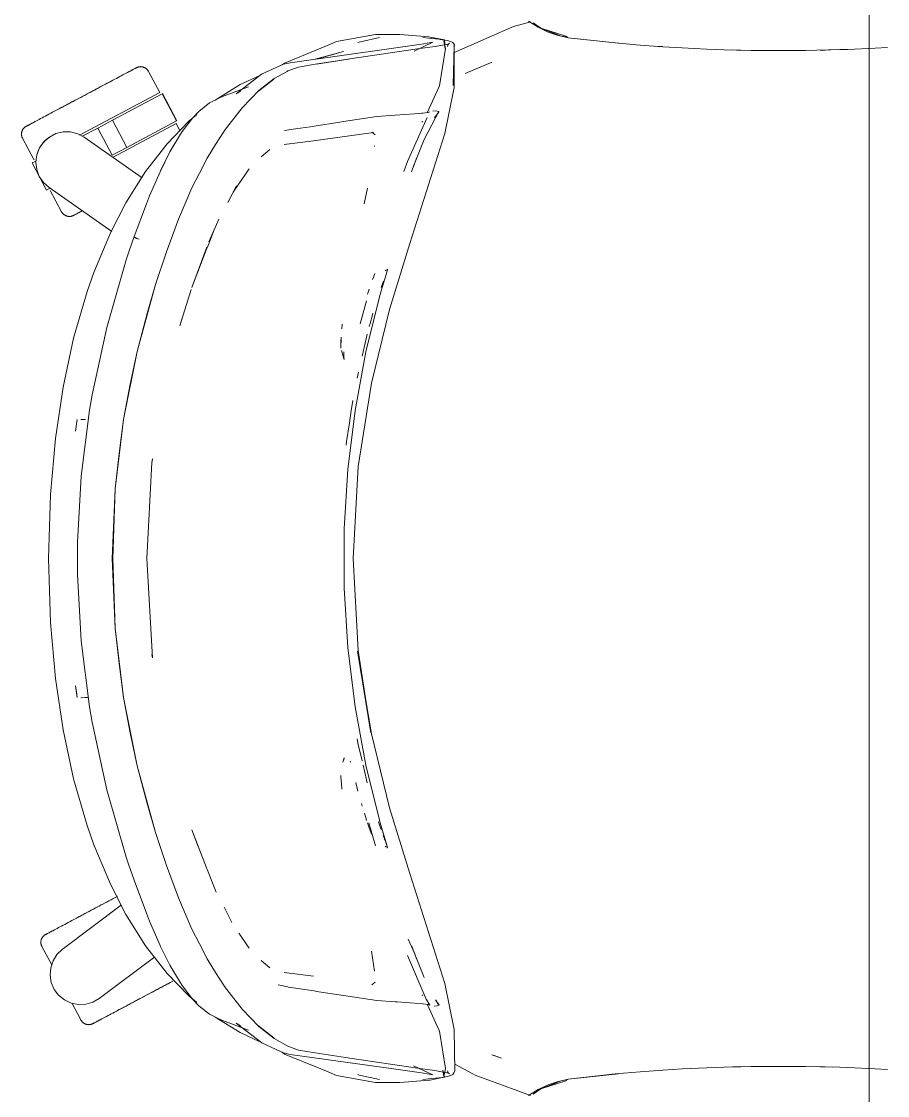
# Model space of a CAD drawing. Header units: millimetres. Extents: x 155920 to 295199, y -4084 to 97293.
# Drawn here: x 190847 to 191241.8, y 32496.7 to 32986.4 of the extents above; entities that cross this region are included whole.
import ezdxf

# ---------------------------------------------------------------- set-up
doc = ezdxf.new("R2010")
doc.units = ezdxf.units.MM
doc.header["$MEASUREMENT"] = 0
doc.layers.add('G-IMPT', color=8, linetype='CONTINUOUS', lineweight=9)
doc.layers.add('I-FURN', color=8, linetype='CONTINUOUS', lineweight=9)

msp = doc.modelspace()

# ---------------------------------------------------------------- linework, layer by layer
at = {"layer": 'G-IMPT'}
for p, q in [((191071.3, 32984.02), (191060.18, 32979.16)), ((191071.3, 32984.02), (191079.12, 32986.27)), ((191082.46, 32983.73), (191078.14, 32986.46)), ((191083.79, 32983.34), (191080.21, 32985.76)), ((191082.46, 32983.73), (191087.04, 32981.54)), ((191008.31, 32980.43), (190990.62, 32977.19)), ((191010.18, 32979.02), (191000.87, 32976.98)), ((191008.31, 32980.43), (191015.28, 32980.46)), ((191019.45, 32980.46), (191015.28, 32980.46)), ((191023.41, 32980.12), (191019.45, 32980.46)), ((191023.41, 32980.12), (191032.73, 32979.31)), ((191032.56, 32978.79), (191029.97, 32979.01)), ((191032.56, 32978.79), (191037.25, 32978.28)), ((191032.73, 32979.31), (191033.2, 32979.27)), ((191037.45, 32978.46), (191033.2, 32979.27)), ((191060.18, 32979.16), (191052.34, 32975.74)), ((191083.79, 32983.34), (191086.49, 32982.44)), ((191083.79, 32983.34), (191095.64, 32979.52)), ((191093.01, 32979.73), (191084.82, 32982.93)), ((191086.49, 32982.44), (191095.64, 32979.52)), ((191087.04, 32981.54), (191091.18, 32980.09)), ((191096.14, 32978.94), (191091.18, 32980.09)), ((191096.06, 32979.15), (191093.01, 32979.73)), ((191096.14, 32978.94), (191119.09, 32976.48)), ((191096.14, 32978.94), (191098.95, 32978.61)), ((191096.14, 32978.94), (191117.57, 32976.59)), ((190966.94, 32967.41), (190983.39, 32974.21)), ((191016.59, 32974.25), (190969.38, 32967.57)), ((190983.39, 32974.21), (190986.76, 32975.6)), ((190990.62, 32977.19), (190986.76, 32975.6)), ((190996.68, 32969.3), (191027.56, 32973.86)), ((191000.87, 32976.98), (191000.3, 32976.82)), ((191016.59, 32974.25), (191027.26, 32975.69)), ((191026.01, 32972.87), (191034.44, 32976.88)), ((191028.55, 32975.9), (191027.26, 32975.69)), ((191027.56, 32973.86), (191035.41, 32974.97)), ((191033.57, 32976.73), (191028.55, 32975.9)), ((191034.44, 32976.88), (191033.57, 32976.73)), ((191041.68, 32976.08), (191035.41, 32974.97)), ((191037.86, 32978.2), (191037.25, 32978.28)), ((191037.45, 32978.46), (191039.77, 32978.02)), ((191037.51, 32956.98), (191040.22, 32974.02)), ((191037.86, 32978.2), (191041.14, 32977.67)), ((191039.54, 32977.61), (191040.16, 32974.06)), ((191039.54, 32977.61), (191040.22, 32974.02)), ((191040.16, 32974.06), (191039.77, 32978.02)), ((191041.06, 32975.91), (191042.15, 32976.47)), ((191041.06, 32975.91), (191041.68, 32976.08)), ((191041.14, 32977.67), (191043, 32977.12)), ((191041.33, 32975.53), (191041.25, 32975.03)), ((191041.33, 32975.53), (191041.65, 32976.07)), ((191041.65, 32976.07), (191042.15, 32976.47)), ((191043.54, 32976.79), (191043, 32977.12)), ((191043.54, 32976.79), (191043.92, 32976.3)), ((191043.7, 32957.17), (191044.28, 32975.61)), ((191043.7, 32957.17), (191044.18, 32975.15)), ((191044.31, 32975.73), (191043.92, 32976.3)), ((191044.31, 32975.73), (191044.12, 32974.86)), ((191044.12, 32974.86), (191044.14, 32974.97)), ((191044.14, 32956.28), (191044.18, 32975.15)), ((191044.18, 32975.15), (191044.14, 32974.97)), ((191052.34, 32975.74), (191044.17, 32972.17)), ((191044.28, 32975.61), (191044.18, 32975.15)), ((191119.09, 32976.48), (191098.95, 32978.61)), ((191117.57, 32976.59), (191128.97, 32975.6)), ((191139.26, 32974.87), (191128.97, 32975.6)), ((191137.22, 32975.01), (191135.8, 32975.14)), ((191137.22, 32975.01), (191139.12, 32974.92)), ((191139.26, 32974.87), (191148.13, 32974.31)), ((191159.44, 32973.77), (191148.13, 32974.31)), ((191236.09, 32974.27), (191223.53, 32973.66)), ((191236.09, 32974.27), (191241.76, 32974.56)), ((190993.8, 32972.7), (190980.85, 32969.19)), ((190996.08, 32969.21), (190980.92, 32966.91)), ((190996.68, 32969.3), (190981.49, 32966.98)), ((190996.08, 32969.21), (190981.49, 32966.98)), ((190993.8, 32972.7), (190981.91, 32969.34)), ((191159.44, 32973.77), (191167.32, 32973.48)), ((191179.62, 32973.18), (191167.32, 32973.48)), ((191171.19, 32973.4), (191172.84, 32973.32)), ((191172.84, 32973.32), (191174.92, 32973.32)), ((191179.62, 32973.18), (191185.09, 32973.11)), ((191199.81, 32973.1), (191185.09, 32973.11)), ((191204.32, 32973.16), (191199.81, 32973.1)), ((191204.32, 32973.16), (191219.99, 32973.53)), ((191211.04, 32973.33), (191213.26, 32973.33)), ((191215.94, 32973.45), (191213.26, 32973.33)), ((191219.99, 32973.53), (191223.53, 32973.66)), ((190956.44, 32962.29), (190963.02, 32965.36)), ((190963.02, 32965.36), (190966.38, 32966.93)), ((190965.77, 32966.64), (190966.94, 32967.41)), ((190969.38, 32967.57), (190966.38, 32966.93)), ((190968.45, 32963.86), (190973.24, 32965.61)), ((190973.24, 32965.61), (190980.92, 32966.91)), ((191049.28, 32962.71), (191061.14, 32967.63)), ((191061.4, 32967.74), (191061.14, 32967.63)), ((190944.79, 32953.38), (190956.44, 32962.29)), ((190946.68, 32957.67), (190955.31, 32961.65)), ((190961.97, 32960.03), (190955.02, 32954.63)), ((190955.23, 32954.94), (190962.2, 32960.35)), ((190961.97, 32960.03), (190958.6, 32957.44)), ((190962.2, 32960.35), (190968.03, 32963.64)), ((190968.45, 32963.86), (190968.03, 32963.64)), ((190935.23, 32950.55), (190946.68, 32957.67)), ((190950.45, 32956.61), (190938.54, 32952.1)), ((190944.79, 32953.38), (190946.74, 32954.49)), ((190955.23, 32954.94), (190947.5, 32947.04)), ((190955.02, 32954.63), (190958.6, 32957.44)), ((191037.51, 32956.98), (191031.92, 32944.69)), ((191039.94, 32935.32), (191044.14, 32956.28)), ((190933.88, 32949.85), (190932.74, 32949.24)), ((190933.88, 32949.85), (190936.31, 32951.03)), ((190935.23, 32950.55), (190934.88, 32950.31)), ((190936.31, 32951.03), (190938.54, 32952.1)), ((190924.98, 32942.35), (190927.88, 32945.38)), ((190932.74, 32949.24), (190927.88, 32945.38)), ((190947.5, 32947.04), (190939.47, 32936.6)), ((191026.09, 32944.26), (191029.5, 32944.51)), ((191029.87, 32944.55), (191029.5, 32944.51)), ((191029.87, 32944.55), (191032.33, 32944.84)), ((191032.33, 32944.84), (191032.39, 32944.86)), ((191033.17, 32945.14), (191032.39, 32944.86)), ((191034.54, 32945.65), (191036.43, 32945.45)), ((191037.15, 32945.17), (191035.31, 32942.47)), ((191037.15, 32945.17), (191035.8, 32942.72)), ((191036.43, 32945.45), (191037.12, 32945.3)), ((191037.12, 32945.3), (191037.15, 32945.17)), ((191037.15, 32945.17), (191037.18, 32945)), ((190923.31, 32940.93), (190913.35, 32930.64)), ((190924.98, 32942.35), (190920.27, 32936.22)), ((190926.98, 32943.93), (190923.31, 32940.93)), ((190992.16, 32940.54), (190980.38, 32938.67)), ((190993.71, 32940.79), (190992.16, 32940.54)), ((191008.92, 32943), (190993.71, 32940.79)), ((191008.92, 32943), (191009, 32943.01)), ((191009, 32943.01), (191017.25, 32943.62)), ((191026.09, 32944.26), (191017.25, 32943.62)), ((191022.97, 32922.5), (191031.89, 32942.66)), ((191029.51, 32940.49), (191029.95, 32940.76)), ((191030.52, 32932.61), (191035.8, 32942.72)), ((190914.67, 32926.94), (190919.4, 32934.93)), ((190920.27, 32936.22), (190919.4, 32934.93)), ((190935.42, 32930.25), (190939.31, 32936.34)), ((190939.47, 32936.6), (190939.31, 32936.34)), ((190971.89, 32937.35), (190966.81, 32936.6)), ((190971.89, 32937.35), (190978.72, 32938.41)), ((190978.72, 32938.41), (190980.38, 32938.67)), ((190980.08, 32931.99), (191007.41, 32935.73)), ((191008.26, 32934.62), (191006.7, 32935.86)), ((191006.91, 32935.82), (191007.15, 32935.78)), ((191007.41, 32935.73), (191007.15, 32935.78)), ((191023.95, 32885.08), (191039.94, 32935.32)), ((190903.55, 32918.04), (190913.35, 32930.64)), ((190935.42, 32930.25), (190931.66, 32924.02)), ((190980.08, 32931.99), (190966.72, 32930.22)), ((190966.72, 32930.22), (190967.19, 32930.36)), ((191030.52, 32932.61), (191027.26, 32924.14)), ((190910.14, 32917.88), (190914.67, 32926.94)), ((190910.14, 32917.88), (190914.36, 32926.34)), ((190910.36, 32918.33), (190914.67, 32926.94)), ((190914.67, 32926.94), (190914.36, 32926.34)), ((190956.22, 32924.72), (190960.13, 32928.05)), ((191007.91, 32929.67), (191007.87, 32929.32)), ((190928.09, 32917.23), (190931.66, 32924.02)), ((191021.22, 32917.92), (191022.97, 32922.5)), ((191025.25, 32919.24), (191027.27, 32924.34)), ((191027.26, 32924.14), (191025.25, 32919.24)), ((191027.27, 32924.34), (191025.48, 32919.81)), ((190903.55, 32918.04), (190894.57, 32903.74)), ((190910.14, 32917.88), (190905.37, 32906.93)), ((190910.36, 32918.33), (190910.14, 32917.88)), ((190928.09, 32917.23), (190924.7, 32910.5)), ((190946.46, 32912.95), (190949.95, 32918.08)), ((190949.95, 32918.08), (190950.7, 32919.19)), ((191025.25, 32919.24), (191024.69, 32917.82)), ((190918.52, 32896.27), (190924.7, 32910.5)), ((190941.1, 32903.84), (190945.01, 32911.39)), ((190943.5, 32908.62), (190946.06, 32912.37)), ((190943.5, 32908.62), (190945.01, 32911.39)), ((190946.06, 32912.37), (190946.46, 32912.95)), ((191003.23, 32903.19), (191004.64, 32910.45)), ((190905.37, 32906.93), (190903.89, 32903.24)), ((190894.57, 32903.74), (190887.48, 32889.97)), ((190903.89, 32903.24), (190898.32, 32888.28)), ((190918.52, 32896.27), (190913.06, 32881.39)), ((190936.95, 32896.24), (190934.75, 32891.39)), ((190934.75, 32891.39), (190932.03, 32884.31)), ((190934.75, 32891.39), (190932.44, 32885.95)), ((190879.96, 32871.99), (190887.48, 32889.97)), ((190898.36, 32888.28), (190895.95, 32881.35)), ((190898.32, 32888.28), (190898.35, 32888.15)), ((190898.35, 32888.15), (190898.36, 32888.28)), ((190898.35, 32888.15), (190898.76, 32887.88)), ((190898.35, 32888.15), (190898.37, 32888.1)), ((190898.76, 32887.88), (190898.37, 32888.1)), ((190899.59, 32887.5), (190898.76, 32887.88)), ((190898.94, 32887.78), (190898.76, 32887.88)), ((190899.59, 32887.5), (190898.94, 32887.78)), ((190899.59, 32887.5), (190900.64, 32887.07)), ((190899.59, 32887.5), (190900.05, 32887.3)), ((190900.64, 32887.07), (190900.05, 32887.3)), ((190894.76, 32877.74), (190895.95, 32881.35)), ((190908.06, 32866.48), (190913.06, 32881.39)), ((190924.65, 32865.14), (190931.47, 32883.54)), ((190924.65, 32865.14), (190931.36, 32882.59)), ((190931.36, 32882.59), (190932.03, 32884.31)), ((191023.95, 32885.08), (191014.77, 32855.11)), ((190885.81, 32846.92), (190894.76, 32877.74)), ((190876.89, 32863.26), (190879.96, 32871.99)), ((191007.42, 32869.81), (191008.03, 32871.47)), ((191010.54, 32862.06), (191013.61, 32872.49)), ((191012.72, 32872.74), (191013.33, 32873.13)), ((191012.72, 32872.74), (191012.93, 32872.89)), ((191013.68, 32872.76), (191013.61, 32872.49)), ((191013.75, 32873.05), (191013.68, 32872.76)), ((191013.72, 32873.51), (191013.81, 32873.28)), ((191013.81, 32873.28), (191013.75, 32873.05)), ((190899.67, 32835.98), (190908.06, 32866.48)), ((190899.67, 32835.98), (190908.1, 32866.39)), ((190904.32, 32853.23), (190908.1, 32866.39)), ((191007.42, 32869.81), (191007.04, 32868.8)), ((191011.7, 32867.26), (191010.96, 32865.16)), ((191011.7, 32867.26), (191011.94, 32867.92)), ((190876.89, 32863.26), (190870.72, 32842.02)), ((190919.12, 32847.66), (190924.37, 32864.15)), ((191003.99, 32835.74), (191010.54, 32862.06)), ((191004.7, 32862.05), (191005.43, 32864.26)), ((191004.26, 32858.96), (191001.35, 32848.56)), ((190904.32, 32853.23), (190899.67, 32835.98)), ((191005.85, 32848.63), (191006.96, 32852.63)), ((191006.46, 32821.42), (191014.77, 32855.11)), ((191006.96, 32852.63), (191007.17, 32853.32)), ((190885.81, 32846.92), (190879.15, 32816.13)), ((190919.12, 32847.66), (190920.2, 32851.1)), ((190992.97, 32846.24), (190993.18, 32848.33)), ((191005.53, 32847.49), (191005.48, 32847.32)), ((191005.85, 32848.63), (191005.53, 32847.49)), ((190870.72, 32842.02), (190865.9, 32819.65)), ((190992.57, 32837.39), (190992.66, 32842.45)), ((190992.66, 32842.45), (190992.57, 32840.17)), ((191004.23, 32842.48), (191002.67, 32835.72)), ((191004.23, 32842.48), (191004.56, 32843.77)), ((190992.57, 32837.39), (190992.57, 32840.17)), ((190899.67, 32835.98), (190893.5, 32804.85)), ((190899.67, 32835.98), (190893.5, 32804.93)), ((190899.67, 32835.98), (190896.59, 32820.96)), ((190993.42, 32834.28), (190992.82, 32836.44)), ((190994.11, 32832.33), (190993.42, 32834.28)), ((190993.85, 32835.55), (190993.86, 32835.69)), ((190993.89, 32833.38), (190993.86, 32835.69)), ((190993.89, 32833.38), (190994.11, 32832.33)), ((191003.99, 32835.74), (190999.06, 32809.07)), ((191002.22, 32833.75), (191002.67, 32835.72)), ((191000.02, 32823.7), (191000.56, 32826.52)), ((190865.9, 32819.65), (190862.41, 32796.23)), ((190893.5, 32804.85), (190896.59, 32820.96)), ((191006.46, 32821.42), (191000.46, 32783.51)), ((190877.96, 32809.21), (190879.15, 32816.13)), ((190998.09, 32813.6), (190997.54, 32810.7)), ((190874.15, 32779.04), (190877.96, 32809.21)), ((190999.06, 32809.07), (190995.76, 32782.15)), ((190996.44, 32803.44), (190997.29, 32809.07)), ((190997.29, 32809.07), (190997.54, 32810.7)), ((190872.31, 32804.94), (190871.66, 32799.52)), ((190876.17, 32804.89), (190874.07, 32804.97)), ((190874.07, 32804.97), (190874.19, 32804.97)), ((190889.67, 32773.34), (190893.5, 32804.93)), ((190889.71, 32773.3), (190893.5, 32804.85)), ((190893.5, 32804.85), (190891.55, 32789.38)), ((190996.44, 32803.44), (190995.15, 32794.92)), ((190862.41, 32796.23), (190860.15, 32770.66)), ((190995.15, 32794.92), (190994.96, 32793.26)), ((190889.71, 32773.3), (190891.55, 32789.38)), ((190904.11, 32741.52), (190906.44, 32785.25)), ((190904.17, 32741.52), (190906.44, 32785.25)), ((190906.44, 32785.25), (190906.7, 32787.03)), ((190906.44, 32785.25), (190906.67, 32786.55)), ((190906.71, 32786.8), (190906.67, 32786.55)), ((191000.46, 32783.51), (190998.1, 32741.52)), ((190872.53, 32748.83), (190874.15, 32779.04)), ((190994.11, 32755.08), (190995.76, 32782.15)), ((190889.67, 32773.34), (190888.34, 32741.52)), ((190889.71, 32773.3), (190888.57, 32741.52)), ((190889.04, 32758.4), (190889.71, 32773.3)), ((190860.15, 32770.66), (190859.3, 32741.52)), ((190889.04, 32758.4), (190888.57, 32741.52)), ((190994.11, 32755.08), (190994.11, 32727.96)), ((190872.53, 32748.83), (190872.44, 32741.52)), ((190859.3, 32741.52), (190860.15, 32712.38)), ((190872.53, 32734.21), (190872.44, 32741.52)), ((190888.34, 32741.52), (190889.67, 32709.7)), ((190889.71, 32709.74), (190888.57, 32741.52)), ((190889.04, 32724.64), (190888.57, 32741.52)), ((190904.17, 32741.52), (190906.67, 32696.18)), ((191000.46, 32699.53), (190998.1, 32741.52)), ((190872.53, 32734.21), (190874.15, 32704.01)), ((190889.71, 32709.74), (190889.04, 32724.64)), ((190994.11, 32727.96), (190995.76, 32700.89)), ((190860.15, 32712.38), (190862.41, 32686.81)), ((190889.67, 32709.7), (190893.5, 32678.11)), ((190891.55, 32693.67), (190889.71, 32709.74)), ((190889.71, 32709.74), (190893.5, 32678.19)), ((190874.15, 32704.01), (190877.96, 32673.84)), ((190999.06, 32673.97), (190995.76, 32700.89)), ((190906.67, 32696.18), (190906.44, 32697.79)), ((190906.44, 32697.79), (190906.67, 32696.49)), ((190906.71, 32696.24), (190906.67, 32696.49)), ((191006.46, 32661.62), (191000.2, 32699.36)), ((191000.2, 32699.36), (191006.19, 32662)), ((191000.46, 32699.53), (191006.19, 32662)), ((190891.55, 32693.67), (190893.5, 32678.19)), ((190862.41, 32686.81), (190865.9, 32663.39)), ((190872.31, 32678.11), (190871.66, 32683.52)), ((190872.23, 32679.75), (190871.66, 32683.52)), ((190874.07, 32678.08), (190876.17, 32678.15)), ((190874.07, 32678.08), (190874.19, 32678.08)), ((190877.41, 32678.19), (190876.17, 32678.15)), ((190893.5, 32678.19), (190896.59, 32662.09)), ((190893.5, 32678.19), (190899.71, 32646.95)), ((190899.71, 32646.95), (190893.5, 32678.11)), ((190877.96, 32673.84), (190879.15, 32666.92)), ((191003.99, 32647.3), (190999.06, 32673.97)), ((190879.15, 32666.92), (190885.81, 32636.13)), ((190870.72, 32641.03), (190865.9, 32663.39)), ((190899.67, 32647.06), (190896.59, 32662.09)), ((191014.77, 32627.94), (191006.46, 32661.62)), ((191000.04, 32659.35), (191000.51, 32656.71)), ((191000.51, 32656.71), (191002.22, 32649.29)), ((190994.11, 32650.71), (190993.42, 32648.76)), ((190994.11, 32650.71), (190993.89, 32649.66)), ((190904.32, 32629.82), (190899.67, 32647.06)), ((190899.67, 32647.06), (190908.1, 32616.65)), ((190899.67, 32647.06), (190908.06, 32616.57)), ((190996.78, 32649.11), (190996.91, 32648.7)), ((191002.67, 32647.32), (191004.23, 32640.57)), ((191003.99, 32647.3), (191010.54, 32620.98)), ((190876.89, 32619.78), (190870.72, 32641.03)), ((190992.57, 32642.62), (190992.58, 32641.92)), ((190992.68, 32640.55), (190992.58, 32641.92)), ((190894.76, 32605.3), (190885.81, 32636.13)), ((190992.68, 32640.55), (190992.95, 32636.84)), ((190992.95, 32636.84), (190992.99, 32636.36)), ((191000.37, 32635.49), (190999.38, 32639.35)), ((191000.37, 32635.49), (190999.98, 32637.01)), ((191004.23, 32640.57), (191004.57, 32639.28)), ((190904.32, 32629.82), (190908.1, 32616.65)), ((191002.28, 32628.7), (191001.95, 32629.81)), ((191014.77, 32627.94), (191023.95, 32597.96)), ((191004.06, 32622.91), (191003.27, 32625.4)), ((191004.31, 32622.13), (191004.06, 32622.91)), ((191009.91, 32620.99), (191009.76, 32621.44)), ((190879.96, 32611.05), (190876.89, 32619.78)), ((190913.06, 32601.65), (190908.06, 32616.57)), ((190924.65, 32617.9), (190927.37, 32610.47)), ((190924.65, 32617.9), (190931.36, 32600.46)), ((191005.46, 32618.69), (191004.69, 32620.99)), ((191005.35, 32620.99), (191008.38, 32610.56)), ((191005.46, 32618.69), (191005.71, 32617.97)), ((191006.47, 32615.81), (191005.71, 32617.97)), ((191009.91, 32620.99), (191010.65, 32618.76)), ((191010.54, 32620.98), (191013.81, 32609.76)), ((191010.54, 32620.98), (191013.6, 32610.45)), ((191010.54, 32620.98), (191013.66, 32610.16)), ((191010.93, 32617.96), (191010.65, 32618.76)), ((191011.92, 32615.21), (191012.27, 32614.24)), ((191012.27, 32614.24), (191012.67, 32613.17)), ((190879.96, 32611.05), (190887.48, 32593.08)), ((191012.72, 32610.3), (191013.33, 32609.92)), ((191012.72, 32610.3), (191012.93, 32610.15)), ((191013.6, 32610.45), (191013.66, 32610.16)), ((191013.81, 32609.76), (191013.68, 32609.52)), ((190894.76, 32605.3), (190895.95, 32601.69)), ((190898.29, 32594.87), (190895.95, 32601.69)), ((190913.06, 32601.65), (190918.52, 32586.77)), ((190931.36, 32600.46), (190932.03, 32598.73)), ((190932.03, 32598.73), (190935.75, 32589.4)), ((191023.95, 32597.96), (191039.94, 32547.72)), ((190887.48, 32593.08), (190894.57, 32579.3)), ((190898.29, 32594.87), (190903.89, 32579.8)), ((190935.75, 32589.4), (190934.75, 32591.65)), ((190918.52, 32586.77), (190924.7, 32572.54)), ((190942.92, 32575.57), (190939.38, 32582.54)), ((190894.57, 32579.3), (190903.55, 32565)), ((190905.37, 32576.12), (190903.89, 32579.8)), ((190910.14, 32565.16), (190905.37, 32576.12)), ((190928.09, 32565.82), (190924.7, 32572.54)), ((190946.46, 32570.09), (190946.06, 32570.67)), ((190949.95, 32564.96), (190946.46, 32570.09)), ((191026.24, 32561.28), (191023.19, 32568)), ((190903.55, 32565), (190913.35, 32552.4)), ((190910.14, 32565.16), (190910.36, 32564.72)), ((190914.36, 32556.71), (190910.36, 32564.72)), ((190928.09, 32565.82), (190931.66, 32559.03)), ((190949.95, 32564.96), (190950.7, 32563.86)), ((191007.91, 32553.37), (191006.51, 32562.54)), ((191027.27, 32558.7), (191024.88, 32564.73)), ((191027.26, 32558.91), (191025.25, 32563.81)), ((191025.25, 32563.81), (191027.27, 32558.7)), ((190935.42, 32552.8), (190931.66, 32559.03)), ((190956.22, 32558.33), (190960.13, 32554.99)), ((191031.4, 32540.56), (191022.97, 32560.54)), ((191027.26, 32558.91), (191030.52, 32550.44)), ((190914.36, 32556.71), (190914.67, 32556.11)), ((190914.67, 32556.11), (190919.4, 32548.11)), ((190935.42, 32552.8), (190939.31, 32546.7)), ((190980.08, 32551.05), (190966.72, 32552.83)), ((190966.72, 32552.83), (190967.19, 32552.68)), ((191007.91, 32553.37), (191007.87, 32553.72)), ((190923.31, 32542.11), (190913.35, 32552.4)), ((190920.27, 32546.82), (190919.4, 32548.11)), ((191008.26, 32548.43), (191006.62, 32547.15)), ((190924.98, 32540.69), (190920.27, 32546.82)), ((190939.31, 32546.7), (190939.47, 32546.44)), ((190947.5, 32536.01), (190939.47, 32546.44)), ((190964.04, 32547.13), (190966.2, 32546.67)), ((190966.2, 32546.67), (190968.19, 32546.24)), ((190968.65, 32546.17), (190968.19, 32546.24)), ((190980.38, 32544.37), (190968.65, 32546.17)), ((190980.38, 32544.37), (190980.99, 32544.27)), ((190981.5, 32544.19), (190980.99, 32544.27)), ((190994.85, 32542.08), (190981.5, 32544.19)), ((191044.14, 32526.76), (191039.94, 32547.72)), ((190923.31, 32542.11), (190926.98, 32539.11)), ((190927.88, 32537.66), (190924.98, 32540.69)), ((190994.85, 32542.08), (191008.92, 32540.05)), ((191009, 32540.04), (191008.92, 32540.05)), ((191009, 32540.04), (191017.25, 32539.42)), ((191017.25, 32539.42), (191018.23, 32539.35)), ((191018.23, 32539.35), (191026.09, 32538.78)), ((191026.09, 32538.78), (191029.97, 32538.49)), ((191029.95, 32542.28), (191029.51, 32542.55)), ((191030.05, 32538.48), (191029.97, 32538.49)), ((191030.05, 32538.48), (191032.43, 32538.19)), ((191033.16, 32537.9), (191031.4, 32540.56)), ((191037.51, 32526.06), (191031.9, 32538.41)), ((191032.44, 32538.18), (191032.43, 32538.19)), ((191032.44, 32538.18), (191033.16, 32537.9)), ((191037.37, 32537.89), (191035.78, 32540.35)), ((191035.78, 32540.35), (191037.3, 32537.87)), ((191037.3, 32537.87), (191035.82, 32540.34)), ((190932.74, 32533.8), (190927.88, 32537.66)), ((190932.74, 32533.8), (190933.88, 32533.19)), ((190933.88, 32533.19), (190936.31, 32532.01)), ((190947.5, 32536.01), (190955.23, 32528.11)), ((191035.08, 32537.43), (191036.43, 32537.59)), ((191036.43, 32537.59), (191037.3, 32537.87)), ((191037.37, 32537.89), (191037.3, 32537.87)), ((190946.68, 32525.37), (190935.23, 32532.5)), ((190936.31, 32532.01), (190938.54, 32530.94)), ((190950.45, 32526.43), (190938.54, 32530.94)), ((190944.79, 32529.66), (190946.82, 32528.5)), ((190944.79, 32529.66), (190956.5, 32520.72)), ((190955.02, 32528.41), (190961.97, 32523.01)), ((190955.02, 32528.41), (190958.6, 32525.6)), ((190955.31, 32521.39), (190946.68, 32525.37)), ((190962.2, 32522.69), (190955.23, 32528.11)), ((190961.97, 32523.01), (190958.6, 32525.6)), ((191037.51, 32526.06), (191040.22, 32509.02)), ((191044.14, 32526.76), (191044.52, 32507.78)), ((190963.02, 32517.68), (190956.5, 32520.72)), ((190962.2, 32522.69), (190968.03, 32519.4)), ((190968.03, 32519.4), (190968.45, 32519.19)), ((190973.24, 32517.43), (190968.45, 32519.19)), ((190963.02, 32517.68), (190966.38, 32516.12)), ((190965.77, 32516.4), (190966.94, 32515.63)), ((190969.38, 32515.47), (190966.38, 32516.12)), ((190966.94, 32515.63), (190983.39, 32508.83)), ((191016.59, 32508.8), (190969.38, 32515.47)), ((190973.24, 32517.43), (190980.92, 32516.13)), ((190996.68, 32513.74), (190980.92, 32516.13)), ((191027.56, 32509.18), (190996.68, 32513.74)), ((191061.4, 32515.3), (191065.86, 32513.67)), ((191061.4, 32515.3), (191061.98, 32515.05)), ((191065.86, 32513.67), (191061.98, 32515.05)), ((190983.39, 32508.83), (190986.76, 32507.44)), ((191016.59, 32508.8), (191027.26, 32507.36)), ((191034.44, 32506.16), (191025.73, 32510.3)), ((191035.41, 32508.07), (191027.56, 32509.18)), ((191039.54, 32505.44), (191040.22, 32509.02)), ((191044.46, 32510.97), (191052.36, 32506.82)), ((191139.26, 32508.24), (191148.13, 32508.8)), ((191159.44, 32509.34), (191148.13, 32508.8)), ((191159.44, 32509.34), (191167.32, 32509.63)), ((191179.62, 32509.93), (191167.32, 32509.63)), ((191171.19, 32509.71), (191172.84, 32509.79)), ((191172.84, 32509.79), (191174.92, 32509.79)), ((191179.62, 32509.93), (191185.09, 32510)), ((191199.81, 32510.01), (191185.09, 32510)), ((191204.32, 32509.95), (191199.81, 32510.01)), ((191204.32, 32509.95), (191219.99, 32509.58)), ((191211.04, 32509.78), (191213.26, 32509.78)), ((191216.59, 32509.63), (191213.26, 32509.78)), ((191219.99, 32509.58), (191223.53, 32509.45)), ((191236.09, 32508.84), (191223.53, 32509.45)), ((191236.09, 32508.84), (191241.76, 32508.55)), ((190990.62, 32505.85), (190986.76, 32507.44)), ((191008.31, 32502.61), (190990.62, 32505.85)), ((191000.87, 32506.06), (191000.3, 32506.22)), ((191010.18, 32504.02), (191000.87, 32506.06)), ((191028.55, 32507.14), (191027.26, 32507.36)), ((191028.55, 32507.14), (191033.57, 32506.31)), ((191032.56, 32504.25), (191029.97, 32504.03)), ((191037.25, 32504.76), (191032.56, 32504.25)), ((191032.73, 32503.73), (191033.2, 32503.77)), ((191033.2, 32503.77), (191037.45, 32504.58)), ((191034.44, 32506.16), (191033.57, 32506.31)), ((191041.68, 32506.96), (191035.41, 32508.07)), ((191037.86, 32504.84), (191037.25, 32504.76)), ((191037.45, 32504.58), (191039.77, 32505.03)), ((191037.86, 32504.84), (191041.14, 32505.38)), ((191039.05, 32508.31), (191039.54, 32505.44)), ((191039.05, 32508.31), (191039.77, 32505.03)), ((191041.06, 32507.13), (191041.68, 32506.96)), ((191041.06, 32507.13), (191042.15, 32506.57)), ((191043, 32505.93), (191041.14, 32505.38)), ((191041.25, 32508.01), (191041.33, 32507.51)), ((191041.65, 32506.97), (191041.33, 32507.51)), ((191041.65, 32506.97), (191042.15, 32506.57)), ((191043, 32505.93), (191043.54, 32506.25)), ((191043.54, 32506.25), (191043.92, 32506.74)), ((191044.52, 32507.78), (191043.92, 32506.74)), ((191044.04, 32507.37), (191043.92, 32506.74)), ((191043.92, 32506.74), (191043.94, 32506.82)), ((191044.04, 32507.37), (191043.94, 32506.82)), ((191052.36, 32506.82), (191054.12, 32505.9)), ((191060.09, 32503.71), (191054.12, 32505.9)), ((191096.14, 32504.17), (191091.18, 32503.02)), ((191096.06, 32503.96), (191093.01, 32503.38)), ((191096.14, 32504.17), (191119.09, 32506.63)), ((191096.14, 32504.17), (191117.57, 32506.52)), ((191096.14, 32504.17), (191098.95, 32504.5)), ((191119.09, 32506.63), (191098.95, 32504.5)), ((191117.57, 32506.52), (191128.97, 32507.51)), ((191139.26, 32508.24), (191128.97, 32507.51)), ((191137.22, 32508.1), (191135.8, 32507.97)), ((191137.22, 32508.1), (191139.12, 32508.19)), ((191008.31, 32502.61), (191015.28, 32502.58)), ((191015.28, 32502.58), (191019.45, 32502.58)), ((191023.41, 32502.92), (191019.45, 32502.58)), ((191032.73, 32503.73), (191023.41, 32502.92)), ((191079.03, 32496.77), (191060.09, 32503.71)), ((191082.46, 32499.38), (191078.14, 32496.65)), ((191083.79, 32499.77), (191080.21, 32497.35)), ((191082.46, 32499.38), (191087.04, 32501.57)), ((191083.79, 32499.77), (191095.64, 32503.59)), ((191093.01, 32503.38), (191083.79, 32499.77)), ((191083.79, 32499.77), (191086.49, 32500.67)), ((191086.49, 32500.67), (191095.64, 32503.59)), ((191087.04, 32501.57), (191091.18, 32503.02))]:
    msp.add_line(p, q, dxfattribs=at)
at = {"layer": 'I-FURN'}
for p, q in [((191233.39, 34207.34), (191233.39, 32207.34)), ((190896.76, 32963.9), (190897.19, 32964.12)), ((190897.4, 32964.24), (190896.99, 32964.02)), ((190897.19, 32964.12), (190897.58, 32964.33)), ((190897.78, 32964.44), (190897.4, 32964.24)), ((190897.58, 32964.33), (190897.93, 32964.52)), ((190898.11, 32964.62), (190897.78, 32964.44)), ((190897.93, 32964.52), (190898.25, 32964.69)), ((190898.41, 32964.77), (190898.11, 32964.62)), ((190898.25, 32964.69), (190898.53, 32964.84)), ((190898.67, 32964.91), (190898.41, 32964.77)), ((190898.53, 32964.84), (190898.77, 32964.97)), ((190898.89, 32965.03), (190898.67, 32964.91)), ((190898.77, 32964.97), (190898.97, 32965.07)), ((190899.07, 32965.12), (190898.89, 32965.03)), ((190898.97, 32965.07), (190899.14, 32965.16)), ((190899.21, 32965.2), (190899.07, 32965.12)), ((190899.14, 32965.16), (190899.26, 32965.23)), ((190899.31, 32965.25), (190899.21, 32965.2)), ((190899.26, 32965.23), (190899.34, 32965.27)), ((190899.37, 32965.28), (190899.31, 32965.25)), ((190899.34, 32965.27), (190899.38, 32965.29)), ((190899.39, 32965.29), (190899.37, 32965.28)), ((190899.38, 32965.29), (190899.39, 32965.29)), ((190899.39, 32965.29), (190899.53, 32965.37)), ((190899.53, 32965.37), (190899.68, 32965.43)), ((190899.68, 32965.43), (190899.83, 32965.5)), ((190899.83, 32965.5), (190899.98, 32965.55)), ((190899.98, 32965.55), (190900.13, 32965.6)), ((190900.13, 32965.6), (190900.29, 32965.64)), ((190900.29, 32965.64), (190900.44, 32965.68)), ((190900.44, 32965.68), (190900.6, 32965.71)), ((190900.6, 32965.71), (190900.76, 32965.73)), ((190900.76, 32965.73), (190900.92, 32965.75)), ((190900.92, 32965.75), (190901.08, 32965.76)), ((190901.08, 32965.76), (190901.24, 32965.77)), ((190901.24, 32965.77), (190901.41, 32965.76)), ((190901.41, 32965.76), (190901.57, 32965.76)), ((190901.57, 32965.76), (190901.73, 32965.74)), ((190901.73, 32965.74), (190901.89, 32965.72)), ((190901.89, 32965.72), (190902.05, 32965.69)), ((190902.05, 32965.69), (190902.2, 32965.66)), ((190902.2, 32965.66), (190902.36, 32965.62)), ((190902.36, 32965.62), (190902.51, 32965.57)), ((190902.51, 32965.57), (190902.67, 32965.52)), ((190902.67, 32965.52), (190902.82, 32965.46)), ((190902.82, 32965.46), (190902.96, 32965.4)), ((190902.96, 32965.4), (190903.11, 32965.33)), ((190903.11, 32965.33), (190903.25, 32965.25)), ((190903.25, 32965.25), (190903.39, 32965.17)), ((190903.39, 32965.17), (190903.53, 32965.08)), ((190903.53, 32965.08), (190903.66, 32964.99)), ((190903.66, 32964.99), (190903.79, 32964.89)), ((190903.79, 32964.89), (190903.91, 32964.79)), ((190903.91, 32964.79), (190904.03, 32964.68)), ((190904.03, 32964.68), (190904.15, 32964.57)), ((190904.15, 32964.57), (190904.26, 32964.45)), ((190904.26, 32964.45), (190904.36, 32964.33)), ((190904.36, 32964.33), (190904.46, 32964.21)), ((190904.46, 32964.21), (190904.56, 32964.08)), ((190904.56, 32964.08), (190904.65, 32963.94)), ((190887.83, 32959.15), (190886.97, 32958.69)), ((190887.37, 32958.91), (190888.22, 32959.36)), ((190888.67, 32959.59), (190887.83, 32959.15)), ((190889.48, 32960.03), (190888.67, 32959.59)), ((190890.27, 32960.44), (190889.48, 32960.03)), ((190891.03, 32960.85), (190890.27, 32960.44)), ((190891.76, 32961.24), (190891.03, 32960.85)), ((190892.47, 32961.62), (190891.76, 32961.24)), ((190893.15, 32961.98), (190892.47, 32961.62)), ((190893.8, 32962.32), (190893.15, 32961.98)), ((190894.41, 32962.65), (190893.8, 32962.32)), ((190895, 32962.96), (190894.41, 32962.65)), ((190894.69, 32962.79), (190895.25, 32963.1)), ((190895.55, 32963.25), (190895, 32962.96)), ((190895.25, 32963.1), (190895.79, 32963.38)), ((190896.06, 32963.53), (190895.55, 32963.25)), ((190895.79, 32963.38), (190896.29, 32963.65)), ((190896.55, 32963.78), (190896.06, 32963.53)), ((190896.29, 32963.65), (190896.76, 32963.9)), ((190896.99, 32964.02), (190896.55, 32963.78)), ((190904.65, 32963.94), (190904.74, 32963.81)), ((190904.74, 32963.81), (190904.82, 32963.67)), ((190904.82, 32963.67), (190904.84, 32963.63)), ((190909.99, 32953.94), (190904.84, 32963.63)), ((190877.99, 32953.92), (190878.98, 32954.44)), ((190879.51, 32954.73), (190878.52, 32954.2)), ((190878.98, 32954.44), (190879.96, 32954.97)), ((190880.49, 32955.25), (190879.51, 32954.73)), ((190879.96, 32954.97), (190880.94, 32955.48)), ((190881.46, 32955.76), (190880.49, 32955.25)), ((190880.94, 32955.48), (190881.9, 32956)), ((190882.41, 32956.27), (190881.46, 32955.76)), ((190881.9, 32956), (190882.85, 32956.5)), ((190883.36, 32956.77), (190882.41, 32956.27)), ((190882.85, 32956.5), (190883.79, 32957)), ((190884.29, 32957.27), (190883.36, 32956.77)), ((190883.79, 32957), (190884.71, 32957.49)), ((190885.2, 32957.75), (190884.29, 32957.27)), ((190884.71, 32957.49), (190885.62, 32957.97)), ((190886.1, 32958.23), (190885.2, 32957.75)), ((190885.62, 32957.97), (190886.5, 32958.44)), ((190886.97, 32958.69), (190886.1, 32958.23)), ((190886.5, 32958.44), (190887.37, 32958.91)), ((190869.52, 32949.42), (190868.54, 32948.89)), ((190868.99, 32949.13), (190869.98, 32949.66)), ((190870.51, 32949.94), (190869.52, 32949.42)), ((190869.98, 32949.66), (190870.97, 32950.19)), ((190871.51, 32950.47), (190870.51, 32949.94)), ((190870.97, 32950.19), (190871.97, 32950.72)), ((190872.51, 32951), (190871.51, 32950.47)), ((190871.97, 32950.72), (190872.97, 32951.25)), ((190873.52, 32951.54), (190872.51, 32951)), ((190872.97, 32951.25), (190873.98, 32951.78)), ((190909.99, 32953.94), (190873.38, 32934.48)), ((190874.52, 32952.07), (190873.52, 32951.54)), ((190873.98, 32951.78), (190874.98, 32952.32)), ((190875.53, 32952.61), (190874.52, 32952.07)), ((190874.98, 32952.32), (190875.99, 32952.85)), ((190876.53, 32953.14), (190875.53, 32952.61)), ((190875.99, 32952.85), (190876.99, 32953.39)), ((190877.53, 32953.67), (190876.53, 32953.14)), ((190876.99, 32953.39), (190877.99, 32953.92)), ((190878.52, 32954.2), (190877.53, 32953.67)), ((190888.4, 32941.33), (190911.11, 32953.41)), ((190911.11, 32953.41), (190917.68, 32941.05)), ((190917.85, 32941.14), (190911.28, 32953.5)), ((190860.28, 32944.5), (190859.46, 32944.06)), ((190861.13, 32944.95), (190860.28, 32944.5)), ((190862, 32945.41), (190861.13, 32944.95)), ((190862.88, 32945.89), (190862, 32945.41)), ((190863.79, 32946.37), (190862.88, 32945.89)), ((190863.3, 32946.11), (190864.21, 32946.59)), ((190864.71, 32946.86), (190863.79, 32946.37)), ((190864.21, 32946.59), (190865.14, 32947.09)), ((190865.65, 32947.36), (190864.71, 32946.86)), ((190865.14, 32947.09), (190866.09, 32947.59)), ((190866.6, 32947.86), (190865.65, 32947.36)), ((190866.09, 32947.59), (190867.04, 32948.1)), ((190867.56, 32948.37), (190866.6, 32947.86)), ((190867.04, 32948.1), (190868.01, 32948.61)), ((190868.54, 32948.89), (190867.56, 32948.37)), ((190868.01, 32948.61), (190868.99, 32949.13)), ((190850.72, 32939.42), (190851.1, 32939.62)), ((190851.31, 32939.73), (190850.92, 32939.52)), ((190851.1, 32939.62), (190851.51, 32939.84)), ((190851.74, 32939.96), (190851.31, 32939.73)), ((190851.51, 32939.84), (190851.95, 32940.07)), ((190852.21, 32940.21), (190851.74, 32939.96)), ((190851.95, 32940.07), (190852.44, 32940.33)), ((190852.71, 32940.48), (190852.21, 32940.21)), ((190852.44, 32940.33), (190852.95, 32940.6)), ((190853.25, 32940.76), (190852.71, 32940.48)), ((190852.95, 32940.6), (190853.5, 32940.9)), ((190853.81, 32941.06), (190853.25, 32940.76)), ((190853.5, 32940.9), (190854.09, 32941.21)), ((190854.42, 32941.38), (190853.81, 32941.06)), ((190855.05, 32941.72), (190854.42, 32941.38)), ((190855.71, 32942.07), (190855.05, 32941.72)), ((190856.41, 32942.44), (190855.71, 32942.07)), ((190857.13, 32942.83), (190856.41, 32942.44)), ((190857.88, 32943.22), (190857.13, 32942.83)), ((190858.66, 32943.64), (190857.88, 32943.22)), ((190859.46, 32944.06), (190858.66, 32943.64)), ((190881.76, 32937.8), (190888.4, 32941.33)), ((190888.4, 32941.33), (190894.97, 32928.97)), ((190917.5, 32939.82), (190888.8, 32924.56)), ((190917.68, 32941.05), (190894.97, 32928.97)), ((190919.18, 32936.66), (190917.5, 32939.82)), ((190846.97, 32934.97), (190846.98, 32935.13)), ((190846.98, 32934.81), (190846.97, 32934.97)), ((190846.98, 32935.29), (190847, 32935.45)), ((190846.98, 32935.13), (190846.98, 32935.29)), ((190846.99, 32934.65), (190846.98, 32934.81)), ((190847, 32935.45), (190847.02, 32935.61)), ((190847.02, 32935.61), (190847.05, 32935.77)), ((190847.05, 32935.77), (190847.08, 32935.93)), ((190847.08, 32935.93), (190847.12, 32936.08)), ((190847.12, 32936.08), (190847.17, 32936.24)), ((190847.17, 32936.24), (190847.22, 32936.39)), ((190847.22, 32936.39), (190847.28, 32936.54)), ((190847.28, 32936.54), (190847.34, 32936.69)), ((190847.34, 32936.69), (190847.41, 32936.83)), ((190847.41, 32936.83), (190847.49, 32936.98)), ((190847.49, 32936.98), (190847.57, 32937.12)), ((190847.57, 32937.12), (190847.66, 32937.25)), ((190847.66, 32937.25), (190847.75, 32937.38)), ((190847.75, 32937.38), (190847.85, 32937.51)), ((190847.85, 32937.51), (190847.95, 32937.64)), ((190847.95, 32937.64), (190848.06, 32937.76)), ((190848.06, 32937.76), (190848.17, 32937.87)), ((190848.17, 32937.87), (190848.29, 32937.98)), ((190848.29, 32937.98), (190848.41, 32938.09)), ((190848.41, 32938.09), (190848.54, 32938.19)), ((190848.54, 32938.19), (190848.66, 32938.29)), ((190848.66, 32938.29), (190848.8, 32938.38)), ((190848.8, 32938.38), (190848.93, 32938.46)), ((190848.93, 32938.46), (190849.07, 32938.54)), ((190849.07, 32938.54), (190849.11, 32938.56)), ((190849.11, 32938.56), (190849.13, 32938.57)), ((190849.12, 32938.57), (190849.11, 32938.56)), ((190849.16, 32938.59), (190849.12, 32938.57)), ((190849.13, 32938.57), (190849.19, 32938.61)), ((190849.24, 32938.63), (190849.16, 32938.59)), ((190849.19, 32938.61), (190849.29, 32938.66)), ((190849.36, 32938.7), (190849.24, 32938.63)), ((190849.29, 32938.66), (190849.43, 32938.73)), ((190849.53, 32938.78), (190849.36, 32938.7)), ((190849.43, 32938.73), (190849.61, 32938.83)), ((190849.73, 32938.89), (190849.53, 32938.78)), ((190849.61, 32938.83), (190849.83, 32938.95)), ((190849.97, 32939.02), (190849.73, 32938.89)), ((190849.83, 32938.95), (190850.09, 32939.08)), ((190850.25, 32939.17), (190849.97, 32939.02)), ((190850.09, 32939.08), (190850.39, 32939.24)), ((190850.56, 32939.34), (190850.25, 32939.17)), ((190850.39, 32939.24), (190850.72, 32939.42)), ((190850.92, 32939.52), (190850.56, 32939.34)), ((190859.67, 32933.69), (190862.67, 32935.24)), ((190862.67, 32935.24), (190865.95, 32936.03)), ((190865.95, 32936.03), (190869.32, 32936)), ((190869.32, 32936), (190872.59, 32935.17)), ((190872.59, 32935.17), (190875.57, 32933.59)), ((190874.7, 32934.05), (190881.76, 32937.8)), ((190881.76, 32937.8), (190888.33, 32925.44)), ((190847.01, 32934.49), (190846.99, 32934.65)), ((190847.03, 32934.33), (190847.01, 32934.49)), ((190847.06, 32934.17), (190847.03, 32934.33)), ((190847.1, 32934.01), (190847.06, 32934.17)), ((190847.14, 32933.86), (190847.1, 32934.01)), ((190847.19, 32933.7), (190847.14, 32933.86)), ((190847.25, 32933.55), (190847.19, 32933.7)), ((190847.31, 32933.4), (190847.25, 32933.55)), ((190847.37, 32933.26), (190847.31, 32933.4)), ((190847.45, 32933.11), (190847.37, 32933.26)), ((190847.45, 32933.11), (190852.6, 32923.43)), ((190855.2, 32928.71), (190857.13, 32931.47)), ((190857.97, 32932.33), (190855.67, 32929.55)), ((190857.13, 32931.47), (190859.67, 32933.69)), ((190859.39, 32933.49), (190857.97, 32932.33)), ((190875.57, 32933.59), (190902, 32915.08)), ((190853.55, 32922.22), (190853.98, 32925.56)), ((190853.98, 32925.56), (190855.2, 32928.71)), ((190894.97, 32928.97), (190888.33, 32925.44)), ((190851.79, 32921.86), (190853.18, 32922.6)), ((190851.79, 32921.86), (190858.36, 32909.5)), ((190852.97, 32923.63), (190852.6, 32923.43)), ((190853.18, 32922.6), (190853.09, 32922.56)), ((190853.58, 32921.85), (190853.18, 32922.6)), ((190853.93, 32918.87), (190853.55, 32922.22)), ((190855.11, 32915.7), (190853.93, 32918.87)), ((190857.01, 32912.92), (190855.11, 32915.7)), ((190859.52, 32910.66), (190857.01, 32912.92)), ((190859.75, 32910.24), (190858.36, 32909.5)), ((190888.11, 32890.64), (190859.52, 32910.66)), ((190859.67, 32910.2), (190859.75, 32910.24)), ((190860.11, 32909.3), (190865.26, 32899.61)), ((190865.28, 32899.58), (190865.26, 32899.61)), ((190865.36, 32899.44), (190865.28, 32899.58)), ((190865.44, 32899.3), (190865.36, 32899.44)), ((190865.53, 32899.17), (190865.44, 32899.3)), ((190865.63, 32899.04), (190865.53, 32899.17)), ((190865.73, 32898.91), (190865.63, 32899.04)), ((190865.84, 32898.79), (190865.73, 32898.91)), ((190865.95, 32898.67), (190865.84, 32898.79)), ((190866.06, 32898.56), (190865.95, 32898.67)), ((190866.18, 32898.45), (190866.06, 32898.56)), ((190866.31, 32898.35), (190866.18, 32898.45)), ((190866.44, 32898.25), (190866.31, 32898.35)), ((190866.57, 32898.16), (190866.44, 32898.25)), ((190866.7, 32898.07), (190866.57, 32898.16)), ((190866.84, 32897.99), (190866.7, 32898.07)), ((190866.99, 32897.92), (190866.84, 32897.99)), ((190867.13, 32897.84), (190866.99, 32897.92)), ((190867.28, 32897.78), (190867.13, 32897.84)), ((190867.43, 32897.72), (190867.28, 32897.78)), ((190867.58, 32897.67), (190867.43, 32897.72)), ((190867.74, 32897.62), (190867.58, 32897.67)), ((190867.89, 32897.58), (190867.74, 32897.62)), ((190868.05, 32897.55), (190867.89, 32897.58)), ((190868.21, 32897.52), (190868.05, 32897.55)), ((190868.37, 32897.5), (190868.21, 32897.52)), ((190868.53, 32897.49), (190868.37, 32897.5)), ((190868.69, 32897.48), (190868.53, 32897.49)), ((190868.85, 32897.48), (190868.69, 32897.48)), ((190869.01, 32897.48), (190868.85, 32897.48)), ((190869.17, 32897.49), (190869.01, 32897.48)), ((190869.33, 32897.51), (190869.17, 32897.49)), ((190869.49, 32897.53), (190869.33, 32897.51)), ((190869.65, 32897.56), (190869.49, 32897.53)), ((190869.81, 32897.6), (190869.65, 32897.56)), ((190869.96, 32897.64), (190869.81, 32897.6)), ((190870.12, 32897.69), (190869.96, 32897.64)), ((190870.27, 32897.75), (190870.12, 32897.69)), ((190870.42, 32897.81), (190870.27, 32897.75)), ((190870.56, 32897.87), (190870.42, 32897.81)), ((190870.71, 32897.95), (190870.56, 32897.87)), ((190870.76, 32897.97), (190870.71, 32897.95)), ((190870.71, 32897.95), (190870.73, 32897.96)), ((190870.71, 32897.95), (190870.71, 32897.95)), ((190870.73, 32897.96), (190870.79, 32897.99)), ((190870.84, 32898.02), (190870.76, 32897.97)), ((190870.79, 32897.99), (190870.89, 32898.04)), ((190870.96, 32898.08), (190870.84, 32898.02)), ((190870.89, 32898.04), (190871.03, 32898.12)), ((190871.12, 32898.17), (190870.96, 32898.08)), ((190871.03, 32898.12), (190871.21, 32898.21)), ((190871.32, 32898.27), (190871.12, 32898.17)), ((190871.21, 32898.21), (190871.43, 32898.33)), ((190871.56, 32898.4), (190871.32, 32898.27)), ((190871.43, 32898.33), (190871.69, 32898.47)), ((190871.84, 32898.55), (190871.56, 32898.4)), ((190871.69, 32898.47), (190871.98, 32898.63)), ((190872.16, 32898.72), (190871.84, 32898.55)), ((190871.98, 32898.63), (190872.32, 32898.8)), ((190872.52, 32898.91), (190872.16, 32898.72)), ((190872.32, 32898.8), (190872.69, 32899)), ((190872.91, 32899.12), (190872.52, 32898.91)), ((190872.69, 32899), (190873.1, 32899.22)), ((190873.34, 32899.35), (190872.91, 32899.12)), ((190873.1, 32899.22), (190873.55, 32899.46)), ((190873.8, 32899.59), (190873.34, 32899.35)), ((190873.55, 32899.46), (190874.03, 32899.71)), ((190874.31, 32899.86), (190873.8, 32899.59)), ((190874.03, 32899.71), (190874.55, 32899.99)), ((190874.84, 32900.14), (190874.31, 32899.86)), ((190888.78, 32586.49), (190889.75, 32587.01)), ((190890.28, 32587.29), (190889.31, 32586.77)), ((190889.75, 32587.01), (190890.72, 32587.52)), ((190865.58, 32563.27), (190892.64, 32583.67)), ((190879.79, 32581.71), (190880.79, 32582.24)), ((190881.33, 32582.53), (190880.33, 32582)), ((190880.79, 32582.24), (190881.79, 32582.78)), ((190882.34, 32583.07), (190881.33, 32582.53)), ((190881.79, 32582.78), (190882.8, 32583.31)), ((190883.34, 32583.6), (190882.34, 32583.07)), ((190882.8, 32583.31), (190883.8, 32583.85)), ((190884.35, 32584.14), (190883.34, 32583.6)), ((190883.8, 32583.85), (190884.81, 32584.38)), ((190885.35, 32584.67), (190884.35, 32584.14)), ((190884.81, 32584.38), (190885.81, 32584.91)), ((190886.35, 32585.2), (190885.35, 32584.67)), ((190885.81, 32584.91), (190886.81, 32585.44)), ((190887.34, 32585.73), (190886.35, 32585.2)), ((190886.81, 32585.44), (190887.8, 32585.97)), ((190888.33, 32586.25), (190887.34, 32585.73)), ((190887.8, 32585.97), (190888.78, 32586.49)), ((190889.31, 32586.77), (190888.33, 32586.25)), ((190871.7, 32577.41), (190870.82, 32576.94)), ((190872.61, 32577.89), (190871.7, 32577.41)), ((190872.12, 32577.63), (190873.03, 32578.12)), ((190873.53, 32578.38), (190872.61, 32577.89)), ((190873.03, 32578.12), (190873.96, 32578.61)), ((190874.47, 32578.88), (190873.53, 32578.38)), ((190873.96, 32578.61), (190874.9, 32579.12)), ((190875.42, 32579.39), (190874.47, 32578.88)), ((190874.9, 32579.12), (190875.86, 32579.62)), ((190876.38, 32579.9), (190875.42, 32579.39)), ((190875.86, 32579.62), (190876.83, 32580.14)), ((190877.36, 32580.42), (190876.38, 32579.9)), ((190876.83, 32580.14), (190877.81, 32580.66)), ((190878.34, 32580.94), (190877.36, 32580.42)), ((190877.81, 32580.66), (190878.8, 32581.18)), ((190879.33, 32581.47), (190878.34, 32580.94)), ((190878.8, 32581.18), (190879.79, 32581.71)), ((190880.33, 32582), (190879.33, 32581.47)), ((190861.77, 32572.13), (190862.32, 32572.43)), ((190862.63, 32572.59), (190862.06, 32572.29)), ((190862.32, 32572.43), (190862.91, 32572.74)), ((190863.24, 32572.91), (190862.63, 32572.59)), ((190863.87, 32573.25), (190863.24, 32572.91)), ((190864.53, 32573.6), (190863.87, 32573.25)), ((190865.23, 32573.97), (190864.53, 32573.6)), ((190865.95, 32574.35), (190865.23, 32573.97)), ((190866.7, 32574.75), (190865.95, 32574.35)), ((190867.48, 32575.16), (190866.7, 32574.75)), ((190868.28, 32575.59), (190867.48, 32575.16)), ((190869.1, 32576.03), (190868.28, 32575.59)), ((190869.95, 32576.48), (190869.1, 32576.03)), ((190870.82, 32576.94), (190869.95, 32576.48)), ((190855.87, 32567.3), (190855.9, 32567.46)), ((190855.9, 32567.46), (190855.94, 32567.61)), ((190855.94, 32567.61), (190855.99, 32567.77)), ((190855.99, 32567.77), (190856.04, 32567.92)), ((190856.04, 32567.92), (190856.1, 32568.07)), ((190856.1, 32568.07), (190856.16, 32568.22)), ((190856.16, 32568.22), (190856.23, 32568.36)), ((190856.23, 32568.36), (190856.31, 32568.5)), ((190856.31, 32568.5), (190856.39, 32568.64)), ((190856.39, 32568.64), (190856.48, 32568.78)), ((190856.48, 32568.78), (190856.57, 32568.91)), ((190856.57, 32568.91), (190856.67, 32569.04)), ((190856.67, 32569.04), (190856.77, 32569.16)), ((190856.77, 32569.16), (190856.88, 32569.28)), ((190856.88, 32569.28), (190856.99, 32569.4)), ((190856.99, 32569.4), (190857.11, 32569.51)), ((190857.11, 32569.51), (190857.23, 32569.62)), ((190857.23, 32569.62), (190857.35, 32569.72)), ((190857.35, 32569.72), (190857.48, 32569.81)), ((190857.48, 32569.81), (190857.62, 32569.9)), ((190857.62, 32569.9), (190857.75, 32569.99)), ((190857.75, 32569.99), (190857.89, 32570.07)), ((190857.89, 32570.07), (190857.93, 32570.09)), ((190857.93, 32570.09), (190857.95, 32570.1)), ((190857.94, 32570.09), (190857.93, 32570.09)), ((190857.98, 32570.12), (190857.94, 32570.09)), ((190857.95, 32570.1), (190858.01, 32570.13)), ((190858.06, 32570.16), (190857.98, 32570.12)), ((190858.01, 32570.13), (190858.11, 32570.19)), ((190858.18, 32570.22), (190858.06, 32570.16)), ((190858.11, 32570.19), (190858.25, 32570.26)), ((190858.35, 32570.31), (190858.18, 32570.22)), ((190858.25, 32570.26), (190858.43, 32570.36)), ((190858.55, 32570.42), (190858.35, 32570.31)), ((190858.43, 32570.36), (190858.65, 32570.47)), ((190858.79, 32570.55), (190858.55, 32570.42)), ((190858.65, 32570.47), (190858.91, 32570.61)), ((190859.07, 32570.69), (190858.79, 32570.55)), ((190858.91, 32570.61), (190859.21, 32570.77)), ((190859.38, 32570.86), (190859.07, 32570.69)), ((190859.21, 32570.77), (190859.54, 32570.95)), ((190859.74, 32571.05), (190859.38, 32570.86)), ((190859.54, 32570.95), (190859.92, 32571.15)), ((190860.13, 32571.26), (190859.74, 32571.05)), ((190859.92, 32571.15), (190860.33, 32571.36)), ((190860.56, 32571.49), (190860.13, 32571.26)), ((190860.33, 32571.36), (190860.77, 32571.6)), ((190861.03, 32571.74), (190860.56, 32571.49)), ((190860.77, 32571.6), (190861.25, 32571.86)), ((190861.53, 32572), (190861.03, 32571.74)), ((190861.25, 32571.86), (190861.77, 32572.13)), ((190862.06, 32572.29), (190861.53, 32572)), ((190855.79, 32566.5), (190855.8, 32566.66)), ((190855.8, 32566.34), (190855.79, 32566.5)), ((190855.8, 32566.82), (190855.82, 32566.98)), ((190855.8, 32566.66), (190855.8, 32566.82)), ((190855.81, 32566.18), (190855.8, 32566.34)), ((190855.83, 32566.02), (190855.81, 32566.18)), ((190855.82, 32566.98), (190855.84, 32567.14)), ((190855.85, 32565.86), (190855.83, 32566.02)), ((190855.84, 32567.14), (190855.87, 32567.3)), ((190855.88, 32565.7), (190855.85, 32565.86)), ((190855.92, 32565.54), (190855.88, 32565.7)), ((190855.96, 32565.38), (190855.92, 32565.54)), ((190856.01, 32565.23), (190855.96, 32565.38)), ((190856.06, 32565.08), (190856.01, 32565.23)), ((190856.13, 32564.93), (190856.06, 32565.08)), ((190856.19, 32564.78), (190856.13, 32564.93)), ((190856.27, 32564.64), (190856.19, 32564.78)), ((190856.27, 32564.64), (190860.74, 32556.23)), ((190863.15, 32560.93), (190865.58, 32563.27)), ((190860.29, 32554.88), (190861.35, 32558.08)), ((190861.35, 32558.08), (190863.15, 32560.93)), ((190907.74, 32560), (190882.42, 32540.92)), ((190860.02, 32551.51), (190860.29, 32554.88)), ((190860.57, 32548.18), (190860.02, 32551.51)), ((190861.89, 32545.08), (190860.57, 32548.18)), ((190913.27, 32547.41), (190914.2, 32547.91)), ((190914.7, 32548.18), (190913.77, 32547.68)), ((190914.2, 32547.91), (190915.13, 32548.4)), ((190915.62, 32548.66), (190914.7, 32548.18)), ((190915.13, 32548.4), (190916.03, 32548.88)), ((190863.92, 32542.39), (190861.89, 32545.08)), ((190904.94, 32542.99), (190903.93, 32542.45)), ((190904.39, 32542.7), (190905.4, 32543.23)), ((190905.94, 32543.52), (190904.94, 32542.99)), ((190905.4, 32543.23), (190906.4, 32543.77)), ((190906.94, 32544.05), (190905.94, 32543.52)), ((190906.4, 32543.77), (190907.4, 32544.3)), ((190907.94, 32544.58), (190906.94, 32544.05)), ((190907.4, 32544.3), (190908.4, 32544.83)), ((190908.94, 32545.11), (190907.94, 32544.58)), ((190908.4, 32544.83), (190909.39, 32545.35)), ((190909.92, 32545.64), (190908.94, 32545.11)), ((190909.39, 32545.35), (190910.38, 32545.88)), ((190910.9, 32546.16), (190909.92, 32545.64)), ((190910.38, 32545.88), (190911.35, 32546.4)), ((190911.87, 32546.67), (190910.9, 32546.16)), ((190911.35, 32546.4), (190912.31, 32546.91)), ((190912.83, 32547.18), (190911.87, 32546.67)), ((190912.31, 32546.91), (190913.27, 32547.41)), ((190913.77, 32547.68), (190912.83, 32547.18)), ((190866.54, 32540.26), (190863.92, 32542.39)), ((190869.59, 32538.82), (190866.54, 32540.26)), ((190872.89, 32538.15), (190869.59, 32538.82)), ((190870.05, 32538.72), (190874.08, 32531.14)), ((190876.26, 32538.29), (190872.89, 32538.15)), ((190879.5, 32539.23), (190876.26, 32538.29)), ((190882.42, 32540.92), (190879.5, 32539.23)), ((190896.06, 32538.27), (190895.13, 32537.77)), ((190895.56, 32538), (190896.5, 32538.5)), ((190897.02, 32538.77), (190896.06, 32538.27)), ((190896.5, 32538.5), (190897.46, 32539.01)), ((190897.98, 32539.29), (190897.02, 32538.77)), ((190897.46, 32539.01), (190898.43, 32539.52)), ((190898.95, 32539.8), (190897.98, 32539.29)), ((190898.43, 32539.52), (190899.41, 32540.04)), ((190899.94, 32540.33), (190898.95, 32539.8)), ((190899.41, 32540.04), (190900.39, 32540.57)), ((190900.93, 32540.85), (190899.94, 32540.33)), ((190900.39, 32540.57), (190901.39, 32541.1)), ((190901.93, 32541.38), (190900.93, 32540.85)), ((190901.39, 32541.1), (190902.39, 32541.63)), ((190902.93, 32541.92), (190901.93, 32541.38)), ((190902.39, 32541.63), (190903.39, 32542.16)), ((190903.93, 32542.45), (190902.93, 32541.92)), ((190903.39, 32542.16), (190904.39, 32542.7)), ((190885.77, 32532.79), (190886.44, 32533.15)), ((190886.44, 32533.15), (190887.15, 32533.53)), ((190887.15, 32533.53), (190887.89, 32533.92)), ((190887.89, 32533.92), (190888.65, 32534.32)), ((190888.65, 32534.32), (190889.44, 32534.74)), ((190889.44, 32534.74), (190890.25, 32535.18)), ((190890.25, 32535.18), (190891.08, 32535.62)), ((190891.54, 32535.86), (190890.7, 32535.41)), ((190891.08, 32535.62), (190891.94, 32536.07)), ((190892.41, 32536.33), (190891.54, 32535.86)), ((190891.94, 32536.07), (190892.82, 32536.54)), ((190893.3, 32536.8), (190892.41, 32536.33)), ((190892.82, 32536.54), (190893.71, 32537.02)), ((190894.2, 32537.28), (190893.3, 32536.8)), ((190893.71, 32537.02), (190894.63, 32537.5)), ((190895.13, 32537.77), (190894.2, 32537.28)), ((190894.63, 32537.5), (190895.56, 32538)), ((190874.1, 32531.1), (190874.08, 32531.14)), ((190874.18, 32530.96), (190874.1, 32531.1)), ((190874.26, 32530.83), (190874.18, 32530.96)), ((190874.35, 32530.69), (190874.26, 32530.83)), ((190874.45, 32530.56), (190874.35, 32530.69)), ((190874.55, 32530.44), (190874.45, 32530.56)), ((190874.66, 32530.32), (190874.55, 32530.44)), ((190874.77, 32530.2), (190874.66, 32530.32)), ((190874.88, 32530.09), (190874.77, 32530.2)), ((190875, 32529.98), (190874.88, 32530.09)), ((190875.13, 32529.88), (190875, 32529.98)), ((190875.26, 32529.78), (190875.13, 32529.88)), ((190875.39, 32529.69), (190875.26, 32529.78)), ((190875.52, 32529.6), (190875.39, 32529.69)), ((190875.66, 32529.52), (190875.52, 32529.6)), ((190875.81, 32529.44), (190875.66, 32529.52)), ((190875.95, 32529.37), (190875.81, 32529.44)), ((190876.1, 32529.31), (190875.95, 32529.37)), ((190876.25, 32529.25), (190876.1, 32529.31)), ((190876.4, 32529.2), (190876.25, 32529.25)), ((190876.56, 32529.15), (190876.4, 32529.2)), ((190876.71, 32529.11), (190876.56, 32529.15)), ((190876.87, 32529.08), (190876.71, 32529.11)), ((190877.03, 32529.05), (190876.87, 32529.08)), ((190877.19, 32529.03), (190877.03, 32529.05)), ((190877.35, 32529.01), (190877.19, 32529.03)), ((190877.51, 32529.01), (190877.35, 32529.01)), ((190877.67, 32529), (190877.51, 32529.01)), ((190877.83, 32529.01), (190877.67, 32529)), ((190877.99, 32529.02), (190877.83, 32529.01)), ((190878.15, 32529.04), (190877.99, 32529.02)), ((190878.31, 32529.06), (190878.15, 32529.04)), ((190878.47, 32529.09), (190878.31, 32529.06)), ((190878.63, 32529.13), (190878.47, 32529.09)), ((190878.78, 32529.17), (190878.63, 32529.13)), ((190878.94, 32529.22), (190878.78, 32529.17)), ((190879.09, 32529.27), (190878.94, 32529.22)), ((190879.24, 32529.34), (190879.09, 32529.27)), ((190879.38, 32529.4), (190879.24, 32529.34)), ((190879.53, 32529.48), (190879.38, 32529.4)), ((190879.58, 32529.5), (190879.53, 32529.48)), ((190879.53, 32529.48), (190879.55, 32529.49)), ((190879.53, 32529.48), (190879.53, 32529.48)), ((190879.55, 32529.49), (190879.61, 32529.52)), ((190879.66, 32529.54), (190879.58, 32529.5)), ((190879.61, 32529.52), (190879.71, 32529.57)), ((190879.78, 32529.61), (190879.66, 32529.54)), ((190879.71, 32529.57), (190879.85, 32529.65)), ((190879.94, 32529.7), (190879.78, 32529.61)), ((190879.85, 32529.65), (190880.03, 32529.74)), ((190880.14, 32529.8), (190879.94, 32529.7)), ((190880.03, 32529.74), (190880.25, 32529.86)), ((190880.38, 32529.93), (190880.14, 32529.8)), ((190880.25, 32529.86), (190880.51, 32530)), ((190880.66, 32530.08), (190880.38, 32529.93)), ((190880.51, 32530), (190880.8, 32530.15)), ((190880.98, 32530.25), (190880.66, 32530.08)), ((190880.8, 32530.15), (190881.14, 32530.33)), ((190881.34, 32530.44), (190880.98, 32530.25)), ((190881.14, 32530.33), (190881.51, 32530.53)), ((190881.73, 32530.65), (190881.34, 32530.44)), ((190881.51, 32530.53), (190881.92, 32530.75)), ((190882.16, 32530.87), (190881.73, 32530.65)), ((190881.92, 32530.75), (190882.37, 32530.99)), ((190882.62, 32531.12), (190882.16, 32530.87)), ((190882.37, 32530.99), (190882.85, 32531.24)), ((190883.13, 32531.39), (190882.62, 32531.12)), ((190882.85, 32531.24), (190883.37, 32531.52)), ((190883.66, 32531.67), (190883.13, 32531.39)), ((190883.37, 32531.52), (190883.92, 32531.81)), ((190884.23, 32531.98), (190883.66, 32531.67)), ((190883.92, 32531.81), (190884.5, 32532.12)), ((190884.5, 32532.12), (190885.12, 32532.45)), ((190885.12, 32532.45), (190885.77, 32532.79))]:
    msp.add_line(p, q, dxfattribs=at)
for points in [[(190856.52, 32930.76), (190856.85, 32931.18), (190857.19, 32931.61), (190857.62, 32931.99)], [(190853.58, 32921.85), (190853.57, 32922.08), (190853.57, 32922.62), (190853.61, 32923.29), (190853.65, 32923.66)]]:
    msp.add_open_spline(points, degree=3, dxfattribs=at)
msp.add_open_spline([(190854.18, 32926.27), (190854.32, 32926.73), (190854.54, 32927.36), (190854.84, 32928), (190854.92, 32928.15)], degree=3, knots=[-0.6, -0.6, -0.6, -0.6, -0.5, -0.4680239, -0.4680239, -0.4680239, -0.4680239], dxfattribs=at)

doc.saveas('drawing.dxf')
